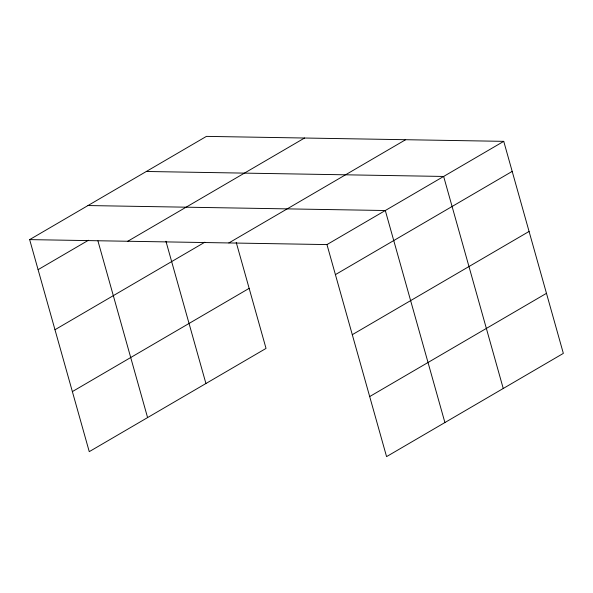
<?xml version="1.0" encoding="UTF-8"?>
<svg xmlns="http://www.w3.org/2000/svg" width="593" height="593" viewBox="0 0 593 593"><rect width="100%" height="100%" fill="white"/><g stroke="black" fill="none" stroke-linecap="round" stroke-linejoin="round"><path stroke-width="0.89" d="M29.65 239.616L206.431 136.383L503.746 141.349L563.35 353.384L386.569 456.617L326.965 244.583L29.65 239.616L89.254 451.651L266.035 348.417L236.229 242.396M38.093 269.659L88.439 240.261M127.762 241.255L304.55 138.021M54.979 329.723L204.867 242.189M228.854 242.945L405.634 139.711M72.368 391.595L249.149 288.361M326.965 244.583L503.746 141.349M335.408 274.626L512.196 171.392M352.294 334.682L529.075 231.448M369.684 396.561L546.472 293.327M146.33 171.481L443.646 176.447L503.242 388.482M87.986 205.549L385.302 210.515L444.906 422.55M165.944 241.269L205.927 383.515M97.927 240.891L147.59 417.583"/></g></svg>
